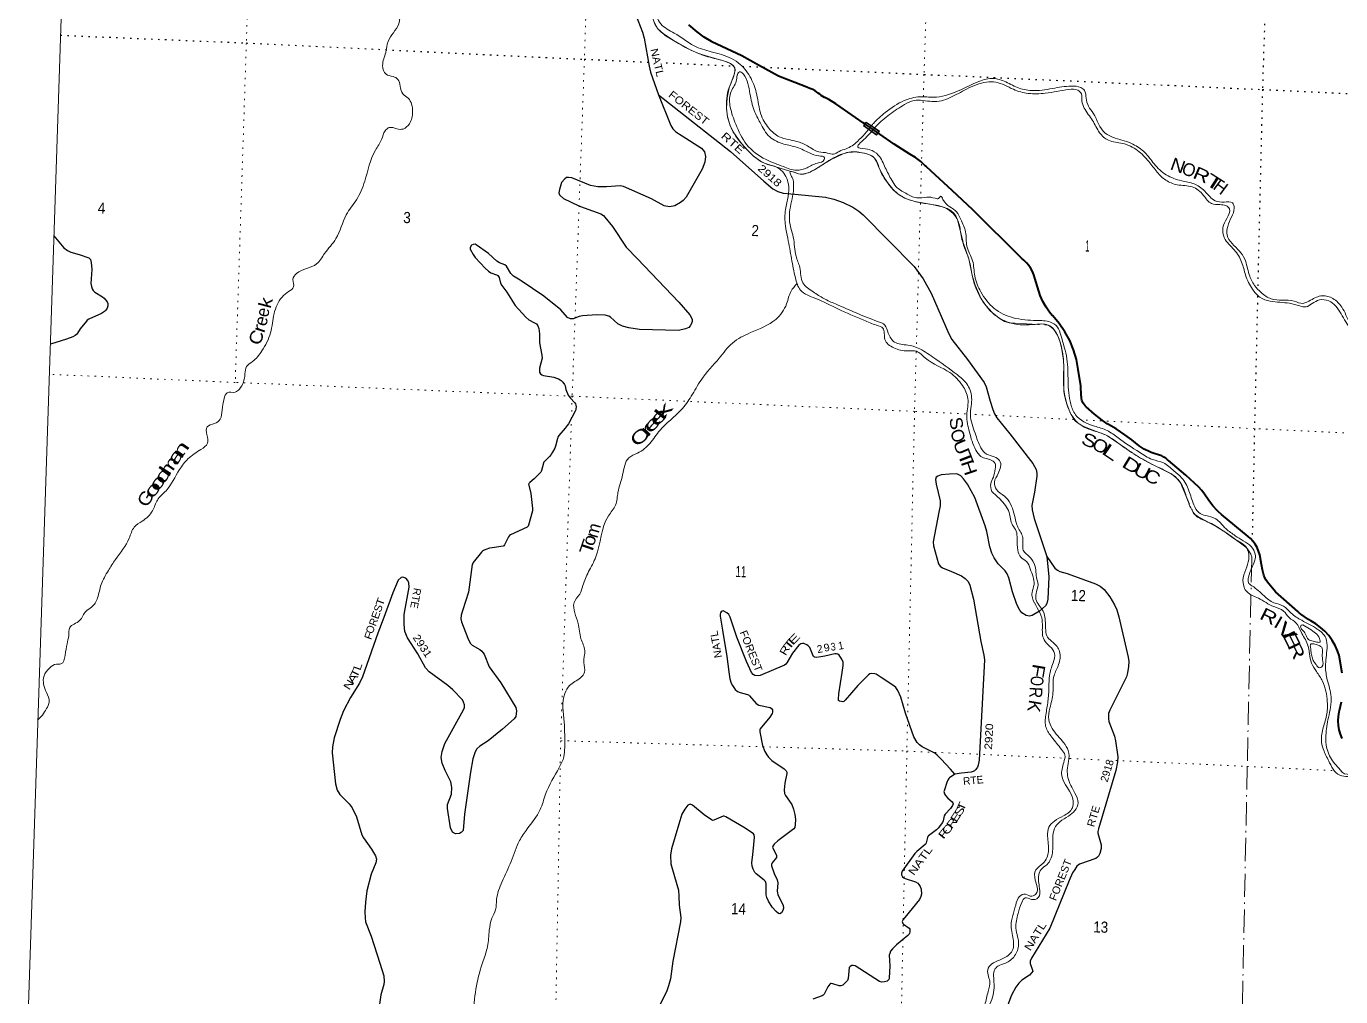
# Model space of a CAD drawing. Header units: feet. Extents: x -739708 to -488887, y 188754 to 379550.
# Drawn here: x -739700 to -719043, y 196984 to 212232 of the extents above; entities that cross this region are included whole.
import ezdxf
from ezdxf.enums import TextEntityAlignment as Align

# ---------------------------------------------------------------- set-up
doc = ezdxf.new("R2010")
doc.units = ezdxf.units.FT
doc.header["$LTSCALE"] = 73
doc.linetypes.add('DOT_DASHED', pattern=[7.7, 5, -1.2, 0.3, -1.2])
doc.linetypes.add('DOTTED', pattern=[1.5, 0.3, -1.2])
for name, color, linetype, lineweight in [('26', 7, 'Continuous', 40), ('29', 7, 'Continuous', 25), ('39', 7, 'Continuous', 13), ('4', 7, 'Continuous', 13), ('44', 7, 'DOT_DASHED', 13), ('6', 7, 'DOTTED', 25), ('61', 7, 'Continuous', 13), ('7', 7, 'DOTTED', 13)]:
    doc.layers.add(name, color=color, linetype=linetype, lineweight=lineweight)
doc.layers.add('30', color=7, linetype='Continuous')
doc.layers.add('41', color=7, linetype='Continuous')

msp = doc.modelspace()

# ---------------------------------------------------------------- linework, layer by layer
at = {"layer": '26'}
for points in [[(-726519.87, 210697.57), (-726547.12, 210716.47), (-726909.41, 210967.82), (-726976.68, 211014.04), (-727089.76, 211081.39), (-727150.66, 211111.39), (-727156.66, 211114.63), (-727207.97, 211146.29), (-727230.69, 211163.83), (-727255.92, 211183.31), (-727280.69, 211201.36), (-727300.68, 211215.39), (-727341.43, 211238.03), (-727384.31, 211256.29), (-727430.97, 211273.87), (-727876.27, 211450.25), (-728190.8, 211622.23), (-728455.9, 211766.32), (-728924.38, 211987.95), (-728932.63, 211992.31), (-729048.98, 212062.37), (-729157.36, 212144.2), (-729289.72, 212252.35)], [(-721822.29, 205463.97), (-721854.7, 205480.07), (-721888.62, 205492.7), (-721923.68, 205501.71), (-721960.52, 205511.49), (-722020.62, 205533.07), (-722045.02, 205543.67), (-722131.3, 205588.18), (-722212.45, 205641.47), (-722325.82, 205731.58), (-722436, 205812.7), (-722572, 205906.15), (-722692, 205972.67), (-722713.03, 205985.4), (-722792.06, 206040.62), (-722912.51, 206138.68), (-723041.84, 206252.46), (-723042.09, 206252.69), (-723059.69, 206270.38), (-723075.33, 206289.8), (-723088.86, 206310.76), (-723100.13, 206333.01), (-723109, 206356.32), (-723115.4, 206380.43), (-723119.23, 206405.07), (-723120.47, 206429.98), (-723127.36, 206583.7), (-723167.48, 206840.86), (-723196.2, 206996.07), (-723240.99, 207147.43), (-723301.35, 207293.28), (-723376.62, 207432.02), (-723465.99, 207562.13), (-723568.47, 207682.18), (-723575.53, 207689.41), (-723599.92, 207714.37), (-723619.33, 207739.41), (-723673.75, 207816.73), (-723724.09, 207907.02), (-723764.72, 208002.08), (-723850.02, 208273.73), (-723865.56, 208326.43), (-723886.52, 208377.22), (-723912.67, 208425.53), (-723943.73, 208470.85), (-723979.35, 208512.67), (-724019.16, 208550.54), (-724024.99, 208555.46), (-724057.93, 208586.08), (-724826.2, 209348.31), (-725150.4, 209653.77), (-725480.84, 209953.39), (-725560.24, 210029.67), (-725566.7, 210036.51), (-725642.41, 210107.92), (-725725.16, 210171.03), (-725814.06, 210225.14), (-726062.84, 210380.5), (-726287.53, 210536.38), (-726519.87, 210697.57)], [(-719019.14, 202068.52), (-719070.05, 202347.26), (-719093.88, 202418.78), (-719131.14, 202502.91), (-719176.99, 202582.68), (-719230.93, 202657.22), (-719292.37, 202725.72), (-719360.62, 202787.42), (-719434.96, 202841.65), (-719514.55, 202887.81), (-719548.05, 202909.11), (-719668.81, 202997.2), (-719693.88, 203015.49), (-719718.81, 203037.48), (-720070.57, 203347.71), (-720195.47, 203498.83), (-720216.82, 203530.74), (-720236.68, 203568), (-720252.54, 203607.14), (-720264.22, 203647.72), (-720271.59, 203689.29), (-720286.02, 203774.6), (-720315.15, 203928.41), (-720333.39, 203985.4), (-720357.48, 204040.17), (-720387.17, 204092.12), (-720422.12, 204140.68), (-720461.96, 204185.32), (-720495.06, 204216.17), (-720918.5, 204562.52), (-720970.27, 204610.3), (-720983.62, 204622.99), (-721052.91, 204697.54), (-721114.03, 204778.92), (-721184.57, 204881), (-721226.77, 204938.67), (-721279.92, 204997.92), (-721338.97, 205051.29), (-721476.18, 205176.44), (-721750.45, 205410.07), (-721763.37, 205422.07), (-721791.73, 205444.56), (-721822.29, 205463.97)], [(-719021.63, 201041.65), (-719047.65, 201107.77), (-719066.62, 201176.25), (-719078.33, 201246.34), (-719082.65, 201317.26), (-719079.53, 201388.25), (-719069.01, 201458.52), (-719064.32, 201479.77), (-719030.33, 201616.02)]]:
    msp.add_lwpolyline(points, dxfattribs=at)
at = {"layer": '29'}
for points in [[(-730197.05, 212609.67), (-730016.87, 212139.85), (-729990.6, 212043.86), (-729911.14, 211604.67), (-729892.32, 211513.56), (-729762.4, 211155.87)], [(-729762.4, 211155.87), (-729571.57, 210674.23), (-729538.38, 210620.29), (-729492.11, 210575.79), (-729391.82, 210508.71), (-729089.65, 210315.34), (-729041.86, 210257.75), (-729026.01, 210184.68), (-729038.07, 210094.95), (-729079.09, 209986), (-729331.13, 209547.73), (-729378.6, 209492.95), (-729416.44, 209462.66), (-729508.48, 209409.67), (-729590.49, 209394.51), (-729672.99, 209409.56), (-729875.71, 209521.14), (-730316.95, 209712.55), (-730366.09, 209725.28), (-730583.38, 209707.01), (-730719.91, 209710.65), (-730831.27, 209731.95), (-731128.54, 209850.74), (-731179.97, 209856.79), (-731208, 209854.52), (-731238.27, 209835.59), (-731287.03, 209778.39), (-731321.51, 209669), (-731328.77, 209617.42), (-731317.72, 209581.92), (-731310.16, 209574.35), (-731257.72, 209526.61), (-731016.99, 209411.66), (-730933.25, 209380.54)], [(-729762.4, 211155.87), (-728632.09, 210262.81), (-728110.75, 209796.79), (-727965.42, 209679.53), (-727891.6, 209638.49), (-727806.51, 209611.38), (-727622.38, 209592.72), (-727140.5, 209547.35), (-727008.15, 209516.72), (-726860.65, 209461.08), (-726713.02, 209387.99), (-726618.43, 209327.41), (-726548.32, 209271.35), (-725744.22, 208458.2), (-725602.52, 208261.61), (-725478, 208039.45), (-725203.34, 207400.26), (-725154.45, 207309.74), (-724910.57, 206998.1), (-724645.25, 206633.56), (-724612.79, 206564.17), (-724554.31, 206343.43), (-724512.83, 206209.51), (-724482.56, 206141.36), (-724449.14, 206080.9), (-724241.3, 205828.73), (-723882.45, 205362.52), (-723829.87, 205268.65), (-723818.52, 205211.86), (-723817.19, 205163.61), (-723858.07, 204912.34), (-723895.48, 204703.06), (-723892.3, 204634.47), (-723860.61, 204495.21), (-723662.81, 203898.38)], [(-730933.25, 209380.54), (-730670.43, 209282.88), (-730630.99, 209258.21), (-730606.4, 209233.6), (-730488.75, 209085.8), (-730273.34, 208763.15), (-730095.31, 208576.23), (-729447.08, 207895.05), (-729273.34, 207700.26), (-729236.71, 207632.07), (-729236.71, 207594.21), (-729244.28, 207560.13), (-729267.35, 207527.54), (-729289.69, 207499.55), (-729338.87, 207476.84), (-729452.47, 207453.95), (-730061.84, 207467.79), (-730231.82, 207491.98), (-730330.19, 207522.27), (-730405.73, 207558.36), (-730516.43, 207662.63), (-730545.86, 207677.5), (-730602.61, 207692.65), (-730735.91, 207696.58), (-730958.28, 207681.29), (-731013.67, 207670.45), (-731105.84, 207635.85), (-731145.23, 207637.06), (-731192.87, 207658.57), (-731298.89, 207774.96), (-731566.24, 207989.15), (-731922.83, 208232.62), (-731937.19, 208241.67)], [(-739265.12, 208941.66), (-739107.31, 208751.8), (-739050.69, 208707.67), (-739001.37, 208683.65), (-738868.33, 208644.96), (-738717.74, 208591.41), (-738691.11, 208570.06), (-738679.76, 208520.84), (-738669.94, 208409.17), (-738685.59, 208191.09), (-738675.98, 208142.23), (-738664.62, 208104.37), (-738646.66, 208078.82), (-738622.16, 208054.42), (-738504.77, 207980.38), (-738477.05, 207958.95), (-738429.1, 207902.76), (-738417.75, 207874.37), (-738419.07, 207838.53), (-738429.1, 207800.54), (-738451.8, 207772.14), (-738472.61, 207749.42), (-738517.58, 207717.7), (-738716.65, 207628.27), (-738741.25, 207613.12), (-738754.4, 207599.83), (-738850.91, 207478.93), (-738892.59, 207410.56), (-738913.4, 207387.85), (-738934.21, 207372.7), (-738970.16, 207353.77), (-739068.53, 207317.8), (-739321.79, 207238.05)], [(-731937.19, 208241.67), (-732042.29, 208307.89), (-732083.27, 208348.7), (-732151.08, 208460.3), (-732178.9, 208482.52), (-732264.59, 208517.09), (-732303.31, 208539.13), (-732433.48, 208660.14), (-732631.6, 208799.15), (-732647.04, 208806.21), (-732675.12, 208804.83), (-732703.49, 208791.58), (-732724.3, 208757.51), (-732723.9, 208730.74), (-732677.01, 208643.92), (-732646.31, 208597.58), (-732487.69, 208429.41), (-732434.85, 208382.68), (-732399.91, 208358.06), (-732310.94, 208328.73), (-732291.04, 208316.04), (-732270.26, 208286.13), (-732247.09, 208196.12), (-732225.8, 208156.46), (-732147.67, 208056.15), (-732014.63, 207844.77), (-731850.49, 207662.37), (-731801.09, 207621.68), (-731712.17, 207574.35), (-731683.76, 207554.08), (-731662.98, 207525.13), (-731644.07, 207481.59), (-731633.05, 207397.81), (-731635.88, 207259.51), (-731595.82, 207066.07), (-731594.12, 207019.31), (-731633.78, 206860.26), (-731636.49, 206815.24), (-731632.71, 206796.31), (-731619.47, 206771.7), (-731599.29, 206756.73), (-731574.06, 206747.09), (-731410.07, 206717.84), (-731366.44, 206704.04), (-731335.69, 206692.2), (-731311.58, 206678.49), (-731292.18, 206665.69), (-731265.7, 206639.19), (-731241.1, 206605.11), (-731232.12, 206581.94), (-731218.16, 206526.42), (-731183.24, 206434.9), (-731155.03, 206394.05), (-731079.18, 206312.82), (-731069.91, 206299.41), (-731063.28, 206280.48), (-731060.44, 206252.07), (-731062.33, 206219.88), (-731065.18, 206202.86), (-731073.71, 206182.24), (-731180.11, 205982.79), (-731197.91, 205958.03), (-731228.82, 205919.84)], [(-731228.82, 205919.84), (-731330.99, 205799.64), (-731344.67, 205776.75), (-731351.8, 205757.05), (-731381.13, 205635.89), (-731394.84, 205604.04), (-731431.73, 205538.87), (-731453.49, 205503.85), (-731477.74, 205470.62), (-731561.8, 205386.96), (-731569.37, 205375.6), (-731573.62, 205367.75), (-731600.58, 205253.5), (-731607.21, 205236.46), (-731612.65, 205226.73), (-731716.61, 205122.14), (-731786.46, 205065.61), (-731798.76, 205054.26), (-731803.56, 205045.03), (-731806.32, 205035.32), (-731804.43, 205020.18), (-731768.82, 204891.34), (-731743.43, 204657.19), (-731743.43, 204634.47), (-731746.35, 204615.73), (-731806.34, 204395.47), (-731814.85, 204378.43), (-731829.38, 204363.96), (-732087.75, 204243.56), (-732106.91, 204229.5), (-732123.69, 204207.59), (-732182.34, 204083.59), (-732193.22, 204067.04), (-732203.02, 204062.45), (-732378.38, 204038.65), (-732421.19, 204029.17), (-732478.89, 204010.24), (-732515.78, 203993.21), (-732532.76, 203984.02), (-732547.94, 203969.54), (-732676.11, 203805.32), (-732684.63, 203791.12), (-732690.45, 203777.06), (-732749.79, 203341.91), (-732844.48, 203048.09), (-732865.29, 202979.94), (-732870.83, 202921.01), (-732861.51, 202875.82), (-732761.05, 202618.19), (-732722.46, 202539.8), (-732694.71, 202507.49), (-732573, 202437.58), (-732541.51, 202413.74), (-732523.82, 202394.04), (-732504.9, 202363.75), (-732423.69, 202168.81), (-732241.96, 201915.56), (-732008.76, 201528.09), (-731995.05, 201474.94), (-731998.83, 201429.51), (-732006.4, 201387.86), (-732031.02, 201350.36), (-732217.29, 201186.55), (-732440.33, 201004), (-732570.17, 200922.16), (-732617.19, 200879.96), (-732645.84, 200831.3), (-732680.9, 200721.78), (-732718.31, 200512.5), (-732815.62, 199852.05), (-732836.61, 199596.06), (-732863.41, 199564.82), (-732893.68, 199545.89), (-732956.85, 199542.2), (-732999.62, 199568.61), (-733031.7, 199639.16), (-733082.86, 199939.65), (-733079.13, 200003.93), (-733019.36, 200164.26), (-733010.97, 200269.05), (-733026.52, 200361.09), (-733116.67, 200536.83), (-733162.32, 200655.24), (-733177.65, 200743.62)], [(-723662.81, 203898.38), (-723629.8, 203580.27), (-723644.06, 203229.76), (-723659.62, 203161.67), (-723682.32, 203123.81), (-723774.94, 203043.9), (-723890.43, 202976.15), (-723935.83, 202964.79), (-723984.04, 202973.17), (-724053.13, 203017.8), (-724083.4, 203055.66), (-724132.36, 203148.99), (-724201.63, 203348.05), (-724259.34, 203564.9), (-724284.2, 203625.82), (-724317.98, 203676.6), (-724427, 203787.4), (-724490.14, 203879.16), (-724527.98, 203954.88), (-724558.22, 204050.87), (-724601.98, 204291.14), (-724628.25, 204380.82), (-724793.93, 204825.57), (-724908.24, 205035.83), (-724968.78, 205122.91), (-725010.72, 205166.32), (-725074.72, 205198.64), (-725190.2, 205196.83), (-725324.45, 205183.49), (-725373.63, 205164.56), (-725400.6, 205146.21), (-725411.47, 205111.56), (-725402.45, 205035.96), (-725339.42, 204772.93), (-725335.8, 204698.86), (-725357.68, 204595.07), (-725450.13, 204131.02), (-725443.62, 204068.47), (-725364.17, 203784.51), (-725339.08, 203749.93), (-725299.84, 203723.93), (-725159.48, 203665.26), (-725001.44, 203595.4), (-724944.18, 203557.34), (-724898.12, 203509.45), (-724872.29, 203451.32), (-724811.54, 203231.54), (-724698.48, 202563.54), (-724650.94, 202351.44), (-724642.24, 202278.69), (-724723.47, 200700.98), (-724741.75, 200621.16), (-724753.86, 200593.03), (-724764.45, 200571.94), (-724779.4, 200552.33), (-724798.51, 200534.08), (-724819.13, 200521.1), (-724850.48, 200510.97), (-725001.45, 200496.33), (-725108.27, 200482.11)], [(-723662.81, 203898.38), (-723534.81, 203715.27), (-723493.13, 203686.04), (-723459.08, 203667.11), (-723341.12, 203632.09), (-722895.29, 203473.68), (-722823.42, 203436.15), (-722762.88, 203383.15), (-722671.81, 203267.08), (-722596.4, 203140.83), (-722562.34, 203061.32), (-722528.32, 202953.02), (-722381.94, 202319.93), (-722375.05, 202252.98), (-722378.84, 202169.68), (-722393.97, 202071.24), (-722411.95, 202009.71), (-722671.89, 201485.87), (-722690.99, 201435.16), (-722694.78, 201399.19), (-722692.88, 201353.76), (-722686.06, 201309.86), (-722599.81, 201080.1), (-722583.16, 201003.54), (-722547.21, 200751.76), (-722551.85, 200673.2), (-722578.72, 200535.76), (-722851.8, 199621.59), (-722858.42, 199577.09), (-722857.89, 199550.86), (-722810.18, 199371.7), (-722805.45, 199342.35), (-722809.98, 199314.46), (-722829.1, 199231.61), (-722851.8, 199189.96), (-722864.1, 199175.76), (-722889.72, 199156.85), (-723149.99, 199063.86), (-723191.61, 199033.57), (-723221.88, 198984.35), (-723255.94, 198931.35), (-723311.05, 198810.92), (-723612.16, 198059.49), (-723904.61, 197589.36), (-723921.09, 197543.04), (-723921.64, 197504.17), (-723885.7, 197401.94), (-723883.8, 197386.8), (-723895.34, 197361.58), (-723932.99, 197324.33), (-724053.96, 197242.91), (-724076.77, 197223.99), (-724101.37, 197195.6), (-724146.77, 197131.23), (-724216.71, 197006.04), (-724364.34, 196620.11)], [(-733177.65, 200743.62), (-733166.1, 200836.97), (-733121.93, 200960.26), (-732828.6, 201489.31), (-732812.33, 201527.95), (-732812.33, 201569.6), (-732827.46, 201611.25), (-732843.17, 201646.29), (-732996.13, 201804.22), (-733077.19, 201872.49), (-733369.36, 202088.41), (-733425.28, 202152.67), (-733546.1, 202369.56), (-733710.95, 202620.25), (-733748.37, 202723.83), (-733763.92, 202836.07), (-733763.09, 202991.14), (-733683.99, 203417.56), (-733688.25, 203487.28), (-733706.33, 203524.67), (-733737.44, 203559.22), (-733780.78, 203575.48), (-733809.33, 203570.58), (-733854.59, 203529.99), (-733941.88, 203328.52), (-734079.69, 202944.33), (-734172.66, 202694.93), (-734414.71, 202010.68), (-734462.79, 201913.02), (-734607.09, 201687.53), (-734715.52, 201474.94), (-734769.68, 201340.33), (-734859.3, 201050.89), (-734885.78, 200910.8), (-734894.36, 200815.25), (-734841.11, 200329.93), (-734815.78, 200231.18), (-734772.86, 200158.99), (-734623.49, 200013.22), (-734581.2, 199951), (-734510.28, 199808.57), (-734424.18, 199525.06), (-734401.48, 199477.7), (-734277.27, 199300.74), (-734212.29, 199199.45), (-734198.44, 199145.47), (-734204.72, 199089.65), (-734280.91, 198909.73), (-734346.18, 198649.3), (-734369.32, 198466.82), (-734380.67, 198319.16), (-734376.88, 198220.72), (-734367.35, 198158.63), (-734278.95, 197932.8), (-734145.25, 197510.78), (-734079.87, 197313.94), (-734073.12, 197221.36), (-734079.87, 197173.85), (-734128.56, 197012.73), (-734183.92, 196611.6)], [(-726877.81, 202076.18), (-726860.07, 202189.79), (-726863.46, 202238.81), (-726882.38, 202286.14), (-726925.89, 202348.61), (-726946.7, 202365.65), (-726966.03, 202372.11), (-726992.11, 202369.44), (-727147.9, 202334.51), (-727215.57, 202321.87), (-727278.94, 202315.25), (-727311.1, 202317.14), (-727328.86, 202331.57), (-727336.42, 202339.15), (-727387.92, 202469.5), (-727413.04, 202499.11), (-727435.74, 202514.26), (-727481.15, 202533.19), (-727503.85, 202535.08), (-727526.35, 202526.62), (-727558.71, 202506.69), (-727657.76, 202382.9), (-727746.01, 202232.19), (-727764.92, 202209.47), (-727784.7, 202194.89), (-728165.04, 202028.68), (-728197.87, 202025.18), (-728248.29, 202030.58), (-728278.56, 202045.72), (-728304.31, 202079.14), (-728382.51, 202252.45), (-728535.71, 202633.04), (-728636.98, 202949.59), (-728648.41, 202970.5), (-728661.66, 202987.54), (-728691.92, 203014.04), (-728725.98, 203038.65), (-728746.79, 203046.23), (-728764.13, 203042.42), (-728777.06, 203031.08), (-728788.41, 203014.04), (-728794.08, 202995.11), (-728795.05, 202961.28), (-728760.61, 202741.41), (-728688.67, 202331.64), (-728656.79, 202088.14)], [(-728656.79, 202088.14), (-728642.76, 201980.97), (-728622.88, 201909.43), (-728603.96, 201873.46), (-728558.55, 201810.99), (-728523.39, 201780.11), (-728480.99, 201763.66), (-728366.51, 201734.36), (-728348.56, 201727.69), (-728333.42, 201712.54), (-728232.21, 201590.45), (-728189.86, 201565.55), (-728010.86, 201526.08), (-727991.11, 201512.28), (-727974.92, 201493.9), (-727971.13, 201473.08), (-727971.13, 201454.15), (-727978.7, 201433.32), (-728013.98, 201374.7), (-728164.75, 201193.56), (-728174.51, 201174.92), (-728174.51, 201146.52), (-728131.85, 200929.61), (-728095.05, 200837.95), (-728062.89, 200783.05), (-728036.41, 200747.08), (-727985.49, 200697.7), (-727787.63, 200562.51), (-727758.6, 200531.09), (-727749.79, 200511.39), (-727749.79, 200490.57), (-727777.28, 200341.2), (-727788.58, 200235.96), (-727782.95, 200178.93), (-727767.77, 200146.98), (-727666.76, 200002.26), (-727641.01, 199931.17), (-727620.2, 199845.98), (-727610.69, 199769.57), (-727614.53, 199688.85), (-727622.1, 199643.42), (-727637.99, 199620.11), (-727889.36, 199430.55), (-727944.65, 199383.13), (-727968.5, 199347.14), (-727973.03, 199333.91), (-727969.25, 199316.87), (-727910.6, 199205.18), (-727908.71, 199182.46), (-727910.48, 199170.54), (-727979.61, 199086.77), (-727988.16, 199061.3), (-727986.27, 199038.58), (-727945.35, 198919.06), (-727902.08, 198819.93), (-727888.28, 198772.59), (-727898.3, 198641.98), (-727896.41, 198613.59), (-727888.79, 198586.06), (-727806.16, 198424.63), (-727801.82, 198376.95), (-727811.28, 198337.2), (-727833.98, 198299.33), (-727855.07, 198287.98), (-727879.38, 198291.76), (-727917.22, 198320.16), (-727977.94, 198388.67), (-728038.3, 198482.96), (-728062.91, 198540.16), (-728070.46, 198585.19), (-728071.31, 198759.1), (-728081.81, 198793.43), (-728102.62, 198814.26), (-728228.42, 198913.17), (-728248.29, 198937.31), (-728274.78, 198986.53), (-728291.8, 199035.75), (-728298.53, 199088.19), (-728282.58, 199217.74)], [(-725108.27, 200482.11), (-725173.09, 200560.59), (-725324.82, 200714.54), (-725383.09, 200778.29), (-725423.71, 200812.37), (-725620.99, 200907.7), (-725663.08, 200941.1), (-725699.02, 200977.06), (-725751.84, 201066.85), (-725883.28, 201438.64), (-725958.68, 201692.08), (-726003.61, 201792.99), (-726033.88, 201842.21), (-726066.79, 201870.47), (-726264.69, 201997.44), (-726341.31, 202049.5), (-726363.06, 202058.02), (-726417.19, 202061.57), (-726441.58, 202057.08), (-726465.22, 202042.88), (-726630.35, 201874.65), (-726829.1, 201641.08), (-726852.11, 201621.66), (-726866.3, 201618.82), (-726917.81, 201628.21), (-726935.35, 201640.6), (-726938.19, 201656.69), (-726929.85, 201742.98), (-726877.81, 202076.18)], [(-725108.27, 200482.11), (-725190.39, 200422.18), (-725200.33, 200410.36), (-725215.88, 200387.69), (-725226.34, 200363.5), (-725277.42, 200217.73), (-725278.84, 200205.91), (-725277.42, 200193.13), (-725275.19, 200183.21), (-725271.27, 200168.99), (-725256.61, 200145.8), (-725219.75, 200105), (-725148.31, 200044.05), (-725138.05, 200031.86), (-725135.07, 200015.65), (-725144.53, 199989.15), (-725177.4, 199939), (-725258.03, 199850.96), (-725275.7, 199824.18), (-725288.3, 199746.84), (-725301.45, 199718.79), (-725369.65, 199631.37), (-725397.75, 199603.9), (-725519.1, 199512.11), (-725529.51, 199501.7), (-725538.27, 199486.59), (-725555.99, 199399.47), (-725563.56, 199384.33), (-725572.31, 199373.47), (-725703.55, 199263.18), (-725733.7, 199232.84), (-725933.99, 198955.19), (-725943.8, 198922.43), (-725943.8, 198899.71), (-725928.67, 198869.42), (-725909.51, 198852.01), (-725888.94, 198842.92), (-725723.13, 198789.16), (-725690.3, 198769.09), (-725671.39, 198748.27), (-725650.58, 198716.09), (-725636.82, 198675.74), (-725633.55, 198594.93), (-725639.23, 198557.07), (-725662.67, 198510.18), (-725893.15, 198229.61), (-725922.05, 198194.55), (-725931.98, 198176.1), (-725935.29, 198166.16), (-725932.02, 198150.77), (-725925.36, 198135.4), (-725914.48, 198124.51), (-725822.9, 198058.59), (-725816.58, 198047.38), (-725814.22, 198035.54), (-725816.11, 198005.25), (-725819.89, 197980.64), (-725825.09, 197967.87), (-725844.85, 197947.05), (-726022.62, 197796.98), (-726085.22, 197737.86), (-726117.38, 197698.11), (-726131.57, 197664.49), (-726138.19, 197637.53), (-726130.35, 197469.87), (-726137.24, 197276.91), (-726144.81, 197252.3), (-726159.94, 197237.16), (-726173.19, 197229.59), (-726212.91, 197218.23), (-726254.53, 197214.44), (-726289.37, 197224.85), (-726674.09, 197467.32), (-726702.89, 197475.68), (-726727.48, 197471.89), (-726752.08, 197460.54), (-726769.31, 197440.65), (-726785.35, 197268.72), (-726796.53, 197239.99), (-726831.53, 197199.3), (-726868.42, 197166.17), (-726897.67, 197154.41), (-726923.28, 197152.91), (-727027.33, 197186.99), (-727048.89, 197189.92), (-727063.27, 197188.88), (-727070.84, 197183.2), (-727104.88, 197137.77), (-727163.54, 197022.3), (-727174.89, 197009.04), (-727194.07, 196996.55), (-727340.3, 196945.29)], [(-728282.58, 199217.74), (-728270.51, 199315.85), (-728256.81, 199489.15), (-728258.7, 199527.01), (-728270.54, 199544.52), (-728403.91, 199631.55), (-728707.07, 199810.97), (-728733.55, 199820.44), (-728746.44, 199818.35), (-728894.36, 199756.07), (-728915.17, 199754.18), (-728929.01, 199760.72), (-729046.56, 199841.16), (-729229.21, 199990.82), (-729269.36, 200009.62), (-729301.1, 199990.82), (-729352.31, 199932.36), (-729399.47, 199854.52), (-729446.87, 199695.05), (-729562.17, 199305.52), (-729574.29, 199206.18), (-729569.74, 199070.78), (-729551.52, 198996.76), (-729451.02, 198658.17), (-729442.99, 198561.53), (-729439.24, 198421.05), (-729415.84, 198229.66), (-729420.29, 198160.2), (-729538.18, 197542.02), (-729573.96, 197264.49), (-729607.58, 197154.96), (-729641.21, 197062.31), (-729781.32, 196784.51)]]:
    msp.add_lwpolyline(points, dxfattribs=at)
at = {"layer": '39'}
for points in [[(-738970.2, 217885.16), (-738776.97, 217902.98), (-738595.01, 217889.55), (-738262.46, 217835.99), (-738038.87, 217776.02), (-737905.21, 217676.7), (-737864.77, 217620.87), (-737870.52, 217508.08), (-737968.79, 217216.84), (-738075.99, 216960.19), (-738176.47, 216662.97), (-738236.37, 216253.42), (-738220.65, 216059.21), (-738117.63, 215946.8), (-738028.03, 215855.02), (-737969.41, 215740.07), (-737896.51, 215691.21), (-737496.26, 215431.61), (-737284.47, 215319.58), (-737188.16, 215187.22), (-737118.26, 214987.15), (-736898.33, 214695.29), (-736742.21, 214605.3), (-736648.51, 214515.4), (-736419.55, 214314.02), (-736241.75, 214148.66), (-736098.23, 214042.95), (-735975.43, 213980.31), (-735914.01, 214010.53), (-735708.22, 214142.81), (-735506.04, 214166.27), (-735336.24, 214124.24), (-735244.69, 214030.37), (-735219.6, 213936.73), (-735191.23, 213881.3), (-735137.31, 213867.38), (-734778.54, 213814.96), (-734632.94, 213771.73), (-734473.13, 213671.53), (-734295.53, 213500.12), (-734264.14, 213414.33), (-734245.55, 213306.78), (-734166.61, 213197.2), (-733928.43, 212848.23), (-733747.69, 212711.01), (-733594.12, 212665.5), (-733433.58, 212708.52), (-732091.04, 213109.21), (-731528.09, 213261.75), (-731278.97, 213303.8), (-730964.66, 213307.35), (-730670, 213265.16), (-730265.15, 213144.61), (-729789.27, 212979.31), (-729669.16, 212896.58), (-729654.26, 212799.24), (-729692.66, 212673.43), (-729760.31, 212516.33), (-729780.94, 212379.83), (-729728.22, 212269.12), (-729517.5, 212124.84), (-729203.91, 211924.65), (-728935.12, 211830.87), (-728616.37, 211725.32), (-728480.43, 211634), (-728310.54, 211412.41), (-728220.31, 211157.19), (-728155.9, 210852.4), (-728030.33, 210630.29), (-727865.62, 210495.63), (-727594.08, 210423.95), (-727421.26, 210351.56), (-727247.1, 210258.95), (-727106.74, 210240.1), (-727014.66, 210222.88), (-726926.62, 210266.32), (-726816.51, 210307), (-726639.49, 210422.09), (-726416.17, 210672.68)], [(-738038.67, 217365.6), (-738062.95, 217292.63), (-738234.7, 216790.01), (-738303.9, 216281.92), (-738275.91, 216032.82), (-738184.16, 215945), (-738097.43, 215827.09), (-738021.24, 215695.41), (-737944.44, 215581.86), (-737783.69, 215509.88), (-737579.15, 215422.3), (-737423.55, 215316.19), (-737316.1, 215155.21), (-737189.73, 214896.76), (-736922.25, 214520.58), (-736581.09, 214301.3), (-736384.93, 214203.91), (-736260.85, 214058.51), (-736014.79, 213886.82), (-735831.83, 213755.58), (-735707.49, 213618.24), (-735509.39, 213579.3), (-735056.26, 213517.65), (-734929.98, 213499.28), (-734816.19, 213529.75), (-734742.75, 213497.01), (-734642.69, 213416.98), (-734543.29, 213316.8), (-734465.49, 213172.96), (-734230.13, 212860.4), (-733956.04, 212683.73), (-733729.77, 212583.31), (-733489.9, 212589.36), (-733302.41, 212655.68), (-732739.74, 212860.69), (-732116.57, 213007.17), (-731604.19, 213153.35), (-731144.24, 213236.73), (-730822.55, 213219.85), (-730242.47, 213099.46), (-730040.81, 212985.75), (-729825.61, 212915.97), (-729746, 212826.54), (-729765.42, 212665.79), (-729842.05, 212480.75), (-729834.04, 212296.89), (-729722.44, 212139.8), (-729555.11, 212023.21), (-729115.5, 211796.59), (-728858.25, 211719.34), (-728684.7, 211669.11), (-728568.74, 211582.5), (-728576.57, 211467.76), (-728667.14, 211226.7), (-728690.37, 210890.56), (-728605.3, 210601.22), (-728445.67, 210373.92), (-728235.14, 210163.07), (-728049.17, 210062), (-727907.6, 210018.9), (-727839.43, 209972.05), (-727723.15, 209750.42), (-727725.48, 209558.84), (-727768.5, 209354.51), (-727769.01, 209096.29), (-727733.17, 208901.4), (-727673.31, 208580.63), (-727612.85, 208277.99), (-727532.62, 208085.65), (-727297.23, 207956.68), (-726946.22, 207791.54), (-726535.25, 207612.28), (-726338.43, 207535.05), (-726237.29, 207487.26), (-726206.83, 207312.73), (-726066.19, 207180.9), (-725848.3, 207131.2), (-725711.57, 207124.58), (-725570.06, 207018.95), (-725184.91, 206790.12), (-724986.25, 206585.72), (-724902.27, 206385.18), (-724919.06, 206121.46), (-724877.52, 205855.77), (-724778.17, 205572), (-724696.81, 205474.44), (-724613.39, 205439.36), (-724545.52, 205420.93), (-724474.9, 205364.08), (-724473.75, 205277.29), (-724502.16, 205149.13), (-724543.93, 205043.61), (-724527.82, 204922.02)], [(-733864.96, 212628.6), (-733832.35, 212465.71), (-733846.95, 212268.49), (-734015.16, 211993.72), (-734051.15, 211819.41), (-734100.28, 211613.27), (-734046.35, 211478.3), (-733936.77, 211442.33), (-733859.71, 211397.37), (-733824.89, 211293.31), (-733780.69, 211168.76), (-733696.32, 211101.36), (-733645.07, 211006.83), (-733628.96, 210885.24), (-733679.37, 210701.33), (-733776.79, 210617.85), (-733877.38, 210621.24), (-733995.54, 210641.35), (-734059.65, 210591.06), (-734116.56, 210453.77), (-734212.84, 210283.5), (-734381.97, 209798.95), (-734512.56, 209504.75), (-734671.39, 209270.02), (-734832.82, 208896.17), (-735011.78, 208662.11), (-735138.09, 208496.89), (-735453.25, 208346.1), (-735508.77, 208251.12), (-735498.43, 208137.8), (-735577.41, 208063.79), (-735681.01, 207976.49), (-735806.44, 207716.42), (-735860.66, 207417.64), (-735999.1, 207129.77), (-736145.6, 206963.21), (-736238.87, 206883.63), (-736262.8, 206769.44), (-736351.35, 206528.31), (-736415.25, 206484.05), (-736544.54, 206472.26), (-736589.86, 206380.99), (-736624.04, 206200.56), (-736652.92, 206058.29), (-736741.83, 205988.66), (-736858.31, 205938.1), (-736860.37, 205815.11), (-736850.77, 205679.61), (-736954.63, 205584.25), (-737159.01, 205433.77), (-737293.44, 205266.8), (-737503.83, 204934.95), (-737639.68, 204787.66), (-737715.7, 204619.28), (-737878.16, 204457.29), (-738004.22, 204360.66), (-738082.39, 204189.79), (-738299.02, 203852.09), (-738409.44, 203680.29), (-738523.55, 203458.17), (-738580.79, 203250.28), (-738674.25, 203104.13), (-738760.88, 203042.48), (-738862.53, 202892.58), (-739017.22, 202782.78), (-739033.43, 202658.25), (-739059.84, 202530.02), (-739090.06, 202347.44), (-739154.95, 202212.44), (-739223.49, 202210.71), (-739334.33, 202147.86), (-739420.95, 202025.69), (-739427.37, 201892.76), (-739383.3, 201764.17), (-739337.88, 201615.37), (-739381.66, 201509.91), (-739445.42, 201409.17), (-739516.7, 201335.2)], [(-728521.92, 211476.01), (-728508.85, 211505.83), (-728476.32, 211514.83), (-728431.12, 211481.03), (-728326.6, 211170.85), (-728260.78, 210908.38), (-728168.35, 210719.67), (-728016.7, 210494.66), (-727792.84, 210382.22), (-727587.16, 210328.9), (-727392.68, 210241.65), (-727245.21, 210194.33), (-727155.55, 210165.08), (-727158.5, 210136.94), (-727267.06, 210082.08), (-727430.61, 210008.9), (-727597.04, 209970.12), (-727802.59, 210027.47), (-728074.86, 210137.51), (-728379.14, 210375.72), (-728549.85, 210694.17), (-728635.72, 210959.33), (-728632.33, 211183.16), (-728543.57, 211369.81), (-728526.19, 211461.38), (-728521.92, 211476.01)], [(-726416.17, 210672.68), (-726386.38, 210706.11), (-726201.45, 210877.43), (-725901.18, 211065.04), (-725659.57, 211123.48), (-725440.22, 211118.12), (-725254.07, 211144.14), (-724755.64, 211355.34), (-724530.2, 211412.32), (-724332.23, 211369.34), (-724122.05, 211269.47), (-723902.09, 211221.72), (-723572.7, 211255.02), (-723279.45, 211291.55), (-723127.16, 211268.27), (-723070.22, 211223.99), (-723043.98, 211104.07), (-723005.95, 210975.69), (-722933.04, 210866.31), (-722747.98, 210555.45), (-722585.49, 210475.33)], [(-716998.13, 204908.6), (-717064.51, 205021.95), (-717090.76, 205202.39), (-717198.82, 205405.75), (-717454.41, 205654.43), (-717701.69, 205910.9), (-717793.32, 206063.28), (-717785.75, 206169.95), (-717731.66, 206343.65), (-717691.26, 206650.96), (-717715.17, 206962.46), (-717799.09, 207165.01), (-717978.97, 207328.43), (-718262.03, 207356.11), (-718495.93, 207347.84), (-718729.16, 207359.72), (-718882.48, 207473.82), (-719037.62, 207715.09), (-719230.3, 207917.27), (-719374.82, 207932.22), (-719493.57, 207873.67), (-719587.85, 207824.39), (-719686.1, 207837.78), (-719847.85, 207879.54), (-720150.9, 207911.93), (-720313.93, 207975.92), (-720430.63, 208100.89), (-720538.15, 208320.38), (-720599.8, 208526.22), (-720718.26, 208719.85), (-720873.05, 208910.66), (-720894, 209068.73), (-720832.79, 209213.95), (-720791.63, 209361.86), (-720846.82, 209413.78), (-720944.47, 209429.54), (-721072.83, 209445.96), (-721199.45, 209575.31), (-721376.3, 209708.36), (-721612.83, 209742.54), (-721793.7, 209815.21), (-721926.56, 209938.71), (-722059.96, 210106.61), (-722235.48, 210279.97), (-722471.47, 210390.8), (-722693.38, 210440.63), (-722832.41, 210560.31), (-722942.88, 210751.65), (-723075.35, 210947.77), (-723109.97, 211057.87), (-723118.36, 211169.12), (-723176.85, 211227.58), (-723317.47, 211238.36), (-723685.95, 211180.15), (-723953.92, 211177.06), (-724187.43, 211241.4), (-724463.67, 211353.59), (-724608.65, 211354.43), (-724924.48, 211244.01), (-725180.63, 211111.41), (-725319.31, 211059.58), (-725466.64, 211050.42), (-725748.15, 211063.92), (-725897.22, 211002.36), (-726132.04, 210844.83), (-726347.68, 210658.41), (-726366.63, 210637.01)], [(-726366.63, 210637.01), (-726489.96, 210497.76), (-726593.96, 210398.37), (-726632.31, 210335.1), (-726592.6, 210317.63), (-726444.4, 210292.46), (-726310.2, 210209.27), (-726200, 210009.86), (-726099.72, 209814.83), (-726028.62, 209711.56), (-725879, 209607.67), (-725704.1, 209537.23), (-725548.72, 209546.12), (-725416.35, 209529.57), (-725362.09, 209525.72), (-725330.72, 209560.98), (-725294.09, 209511.33), (-725081.08, 209315.52), (-725014.48, 209197.28), (-724938.41, 209001.05), (-724917.73, 208774.39), (-724828.58, 208547.45), (-724794.21, 208308.24), (-724697.75, 208058.86), (-724490.84, 207799.71), (-724191.6, 207652.46), (-723822.43, 207609.77), (-723605.82, 207582.31), (-723493.62, 207503.89), (-723441.37, 207379.06), (-723347.04, 207004.67), (-723328.41, 206655.02)], [(-722585.49, 210475.33), (-722310.73, 210379.34), (-722121.74, 210247.9), (-721976.53, 210071.53), (-721784.92, 209897.63), (-721542.29, 209804.73), (-721348.55, 209755.84), (-721181.09, 209643.28), (-721016.97, 209490.49), (-720872.66, 209469.49), (-720746.18, 209457.17), (-720718.88, 209369.5), (-720755.34, 209241.6), (-720818.89, 209086.38), (-720827.39, 208951.49), (-720636.31, 208700.95), (-720551.86, 208575.04), (-720481.42, 208330.58), (-720396.43, 208160.27), (-720293.41, 208047.86), (-720135.54, 207949.74), (-719776.3, 207911.43), (-719636.41, 207878.48), (-719515.91, 207928.89), (-719332.38, 207997.36), (-719164.66, 207953.39), (-719026.1, 207819.61), (-718895.43, 207569.08), (-718764.98, 207433.56), (-718637.63, 207386.9), (-718496.47, 207392.24), (-718294.49, 207409.66), (-718041.87, 207374.93), (-717835.65, 207277.2), (-717718.21, 207113.87), (-717626.1, 206794.03), (-717613.24, 206452.64), (-717682.96, 206233.07), (-717714.32, 206076.76), (-717595.13, 205905.3), (-717429.27, 205683.85), (-717175.22, 205449.34), (-717057.5, 205233.55), (-717004.63, 205066.33), (-716988.26, 204952.81), (-716966.07, 204902.2)], [(-727678.19, 209948.84), (-727674.29, 209948.51), (-727564.71, 209912.54), (-727357.91, 209954), (-727121.47, 210099.38), (-726826.77, 210240.77), (-726526.81, 210236.73), (-726368.27, 210158.77), (-726281.87, 209970.25), (-726167.38, 209778.78), (-725976.57, 209580.7), (-725718.24, 209475.16), (-725503.98, 209437.69), (-725240.36, 209370.32), (-725059.34, 209180.64), (-725013.78, 208975.34), (-724949.24, 208735.1), (-724882.7, 208555.33), (-724836.13, 208319.73), (-724712.22, 207986.72), (-724482.04, 207700.56), (-724220.62, 207566.68), (-723842.61, 207547.91), (-723643.57, 207537.18), (-723537.68, 207450.9), (-723452.96, 207272.53), (-723398.87, 206960.02), (-723392.1, 206495.77), (-723324.34, 206231.22), (-723169, 205996), (-722889.34, 205865.54), (-722720.28, 205801.35), (-722546.85, 205686.57), (-722255.31, 205489.13), (-721980.48, 205334.63), (-721734.56, 205215.75), (-721583.73, 205091.29), (-721478.28, 204869.85), (-721400.47, 204665.49), (-721325.75, 204549.99), (-721129.92, 204442.53), (-720922.29, 204326.6), (-720692.05, 204163.51), (-720524.92, 204040.87), (-720485.54, 203892.27), (-720518.78, 203740.06), (-720574.89, 203566.43), (-720561.73, 203416.69), (-720515.78, 203344.54), (-720337.79, 203245.74), (-720094.48, 203112.47), (-719941.71, 203042.77), (-719854.46, 202940.98), (-719742.52, 202854.5), (-719666.53, 202716.77), (-719564.3, 202519.65), (-719503.51, 202227.09), (-719423.36, 202093.26), (-719331.73, 201940.88), (-719253.9, 201615.47), (-719265.01, 201401.99), (-719324.53, 201186.11), (-719343.35, 200982.97), (-719305.64, 200844.52), (-719217.1, 200659.96), (-719026.62, 200451.81), (-718906.45, 200431.63), (-718861.58, 200387.75), (-718798.39, 200228.26), (-718718.3, 200092.41), (-718583.3, 199972.87), (-718492.08, 199868.93), (-718502.19, 199746.2), (-718481.04, 199533.66), (-718436.76, 199350.6), (-718269.16, 199181.54), (-717961, 199060.21), (-717691.47, 198928.08), (-717477.47, 198822.02), (-717464.38, 198670.27), (-717503.91, 198449.68), (-717599.84, 198168.44), (-717655.07, 197960.48), (-717667.32, 197773.27), (-717564.37, 197658.84), (-717428.83, 197555.43), (-717274.38, 197536.11), (-717045.79, 197627.27), (-716937.09, 197686.16), (-716838.05, 197696.95), (-716760.85, 197595.49), (-716718.45, 197416.53), (-716640.98, 197323.14), (-716591.74, 197168.15), (-716630.82, 197022.19)], [(-727646.38, 209818.45), (-727684.08, 209896.38), (-727696.62, 209943.21), (-727678.19, 209948.84)], [(-724867.22, 195302.45), (-724836.82, 195478.53), (-724850.98, 195598.04), (-725011.95, 195785.03), (-725062.93, 195887.62), (-725044.77, 196010.07), (-724978.94, 196173.29), (-724848.61, 196398.9), (-724671.6, 196635.04), (-724570.37, 196833.38), (-724490.2, 197125.23), (-724497.94, 197317.15), (-724480.78, 197409.38), (-724430.69, 197462.17), (-724312.27, 197510.64), (-724167.51, 197624.8), (-724105.23, 197802.26), (-724121.27, 197925.86), (-724146.98, 198061.9), (-724113.21, 198290.75), (-724057.1, 198464.39), (-724000.31, 198537.12), (-723904.48, 198511.7), (-723796.79, 198540.36), (-723775.88, 198684.92), (-723788.85, 198901.22), (-723751.98, 198980.68), (-723658.64, 199062.27), (-723574.17, 199241), (-723568.37, 199476.85), (-723539.22, 199627.18), (-723455.2, 199731.28), (-723323.31, 199821.67), (-723219.71, 199908.97), (-723169.44, 200028.32), (-723220.69, 200183.38), (-723331.37, 200429.2), (-723339.63, 200544.47), (-723318.99, 200680.97), (-723325.45, 200850.65), (-723397.83, 200976.15), (-723575.83, 201195.99), (-723631.51, 201339.09), (-723613.49, 201518.04), (-723565.24, 201758.51), (-723548.18, 202030.3), (-723475.98, 202203.39), (-723461.18, 202406.66), (-723563.13, 202551.31), (-723649.11, 202630.87), (-723679.77, 202738.82), (-723720.11, 203040.78), (-723832.66, 203230.18), (-723831.8, 203316.9), (-723798.89, 203459.04), (-723823.32, 203572.84), (-723835.74, 203684.21), (-723879.41, 203824.89), (-723966.74, 203924.67), (-724025.22, 203983.12), (-724040.86, 204058.3), (-724040.2, 204199.5), (-724115.46, 204359.39), (-724143.24, 204432.96), (-724178.53, 204583.44), (-724328.84, 204848.75), (-724452.31, 204951.76), (-724484.65, 205069.86), (-724425.79, 205205.07), (-724402.95, 205408.07), (-724487.59, 205467.4), (-724609.04, 205509.82), (-724696.43, 205607.58), (-724789.47, 205838.69), (-724862.6, 206123.59), (-724843.39, 206399.34), (-724920.87, 206613.78), (-725069.16, 206757.98), (-725452.77, 207033.16), (-725685.69, 207176.17), (-725847.31, 207221.95), (-726053.19, 207269.23), (-726153.26, 207409.78), (-726207.53, 207534.68), (-726322.34, 207595.03), (-726983.92, 207869.47), (-727168.41, 207954.36), (-727334.12, 208058.79), (-727494.62, 208199.36), (-727544.94, 208443.16), (-727603.58, 208618.63), (-727646.06, 208916.63), (-727683.57, 209061.13), (-727704.23, 209166.74), (-727698.09, 209352.14), (-727642.54, 209691.22), (-727646.38, 209818.45)], [(-727592.17, 208183.16), (-727680.09, 208072.45), (-727751.21, 207871.08), (-727922.45, 207626.67), (-728318.07, 207418.06), (-728603.46, 207254.16), (-728808.63, 207018.97), (-729096, 206673.56), (-729249.47, 206418.47), (-729407.63, 206203.89), (-729742.55, 205882.27), (-729898.37, 205677.7), (-730094.77, 205524.93), (-730230.16, 205450.8), (-730327.69, 205181.72), (-730401.22, 204907.8), (-730440.02, 204709.38), (-730550.31, 204541.61), (-730749, 203894.63), (-730863.44, 203662.43), (-730953.2, 203445.55), (-731002, 203310), (-731091.04, 203175.81), (-731080.16, 203018.08), (-731027.43, 202846.84), (-730982.93, 202609.3), (-730922.69, 202421.66), (-730939.03, 202232.57), (-730925.93, 202080.82), (-730989.23, 201994.18), (-731162.43, 201872.91), (-731236.98, 201750.33), (-731247.92, 201298.79), (-731239.08, 200897.01), (-731251.87, 200754.2), (-731323.87, 200587.15), (-731539.28, 200164.68), (-731623.81, 199923.41), (-731829.24, 199619.63), (-731948.05, 199438.02), (-732081.79, 199109.64), (-732221.23, 198791.53), (-732309.11, 198510.03), (-732324.51, 198349.15), (-732381.3, 198215.89), (-732423.72, 198029.69), (-732452.46, 197770.4), (-732518.21, 197548.67), (-732625.86, 197156.87), (-732674.36, 196726.76), (-732714.82, 196417.43), (-732765.69, 196219.41), (-732870.22, 196043.38), (-733017.86, 195842.56), (-733283.08, 195576.74)], [(-723328.41, 206655.02), (-723285.92, 206296.5), (-723210.93, 206128.55), (-722914.77, 205949.11), (-722713.65, 205879.8), (-722542.23, 205765.09), (-722207.25, 205539.5), (-722003.63, 205426.19), (-721830.21, 205371.94), (-721663.34, 205244.88), (-721543.9, 205138.37), (-721427.79, 204934.73), (-721352.59, 204712.29), (-721273.98, 204592.64), (-721164.87, 204542.56), (-721005.46, 204490.8), (-720933.03, 204427.84), (-720845.44, 204336.12), (-720700.04, 204226.32), (-720573.76, 204147.42), (-720449.89, 204056.5), (-720387.37, 203937.39), (-720390.51, 203842.67), (-720442.87, 203721.37), (-720489.99, 203575.68), (-720494.81, 203491.11), (-720438.07, 203440.78), (-720247.94, 203283.07), (-720092.41, 203174.94), (-719941.12, 203121.44), (-719821.94, 203010.5), (-719656.49, 202898.01), (-719411.61, 202760.04), (-719278.91, 202623.03), (-719258.17, 202458.92), (-719281.8, 202171.21), (-719254.48, 201962.49), (-719192.82, 201696.13), (-719235.83, 201370.75), (-719275.36, 201089.63), (-719259.98, 200885.35), (-719152.52, 200663.84), (-719041.92, 200537.06), (-719016.77, 200505.95), (-718854.82, 200470.24), (-718700.1, 200398.46), (-718533.17, 200269.77), (-718434.11, 200098.99), (-718365.75, 199913.1), (-718274.25, 199696.17), (-718266.11, 199516.34), (-718263.28, 199358.88), (-718209.01, 199233.99), (-718116.33, 199174.38), (-717929.96, 199085.39), (-717683.23, 198994.38), (-717488.75, 198907.13), (-717395.58, 198740.58), (-717395.88, 198488.41), (-717551.68, 198102.26), (-717603.56, 197874.01), (-717590.73, 197774.73), (-717513.95, 197721.71), (-717420.05, 197637.85), (-717278.68, 197588.71), (-717092.87, 197665.17), (-716938.58, 197762.87), (-716835.44, 197775.54), (-716752.55, 197724.33), (-716693.18, 197571.02), (-716659.7, 197426.66), (-716568.08, 197274.28), (-716540.83, 197063.55), (-716626.04, 196923.17), (-716799.98, 196840.26), (-717069.82, 196780.74), (-717210.9, 196656.37), (-717267.28, 196535.2), (-717217.97, 196382.23), (-717052.99, 196255.63), (-716747.65, 196110.19), (-716476.58, 196024.4), (-716323.34, 195908.29), (-716294.55, 195743.9), (-716339.06, 195616.28), (-716428.84, 195520.45), (-716566.83, 195367.73), (-716686.44, 195222.46), (-716803.87, 195043.53)], [(-724527.82, 204922.02), (-724396.9, 204800.6), (-724254.71, 204594.07), (-724200.9, 204394.55), (-724143.62, 204299.82), (-724129.59, 204176.28), (-724117.3, 204000.34), (-724070.61, 203889.83), (-723980.27, 203820.21), (-723923.66, 203705.33), (-723863.27, 203461.2), (-723893.57, 203337.14), (-723888.33, 203252.23), (-723812.93, 203096.36), (-723741.69, 202936.6), (-723732.02, 202803.12), (-723704.77, 202592.39), (-723615.56, 202488.51), (-723538.63, 202379), (-723563.76, 202228.53), (-723618.66, 202030.65), (-723628.76, 201847.4), (-723644.15, 201626), (-723677.52, 201409.23), (-723674.01, 201211.4), (-723584.26, 201063.12), (-723429.53, 200870.29), (-723378.02, 200783.83), (-723396.04, 200665.4), (-723427, 200460.66), (-723246.96, 200059.18), (-723260.63, 199950.69), (-723399.69, 199826.25), (-723543.39, 199744.34), (-723629.21, 199646.35), (-723649.92, 199507.84), (-723637.75, 199267.35), (-723718.46, 199080.43), (-723832.65, 198977.34), (-723844.03, 198816.33), (-723826.77, 198607.95), (-723896.77, 198561.88), (-723994.42, 198593.41), (-724092.25, 198558.37), (-724151.11, 198423.16), (-724222.36, 198096.71), (-724186.05, 197855.41), (-724196.36, 197726.64), (-724333.74, 197592.06), (-724497.43, 197514.85), (-724582.78, 197430.97), (-724586.19, 197328.19), (-724559.28, 197228.43), (-724584.88, 197063.86), (-724637.96, 196859.86), (-724744.7, 196677.85), (-724868.33, 196472.19), (-724987.2, 196288.56), (-725097.15, 196070.34), (-725150.77, 195850.22), (-725044.4, 195717.52), (-724939.44, 195603.03), (-724896.71, 195494.67), (-724944.47, 195304.99)], [(-719637.97, 202824.42), (-719438.86, 202694.65), (-719375.21, 202609.8), (-719373.05, 202553.23), (-719403.3, 202552.23), (-719475.25, 202568.78), (-719550.9, 202595.53), (-719594.43, 202679.71), (-719648.49, 202750.13), (-719673.18, 202795.34), (-719662.32, 202819.19), (-719637.97, 202824.42)], [(-719512.1, 202530.49), (-719448.1, 202524.92), (-719381.31, 202499.88), (-719342.35, 202474.83), (-719331.22, 202388.57), (-719328.44, 202282.83), (-719339.57, 202168.73), (-719375.74, 202152.04), (-719428.62, 202202.13), (-719467.58, 202252.21), (-719492.62, 202319), (-719509.32, 202396.92), (-719517.66, 202469.27), (-719517.66, 202519.36), (-719512.1, 202530.49)]]:
    msp.add_spline(points, degree=3, dxfattribs=at)
at = {"layer": '4'}
for p in [(-733631.22, 379550.22), (-736117.21, 304273.44)]:
    msp.add_line(p, (-739699.92, 195787.94), dxfattribs=at)
at = {"layer": '44'}
for points in [[(-729834.95, 212299.17), (-729774.75, 212193.51), (-729688.36, 212112.32), (-729535.63, 212011.87), (-729258.34, 211854.42), (-729134.22, 211802.72), (-728690.9, 211670.95), (-728631.23, 211645.98), (-728584.91, 211606.88), (-728566.06, 211576.78), (-728560.05, 211543.23), (-728575.31, 211471.93), (-728656.08, 211265.89), (-728687.74, 211109.5), (-728694.39, 210945.07), (-728677.73, 210806.47), (-728638.65, 210673), (-728590.59, 210574.71), (-728545.99, 210503.71), (-728461.43, 210392.7), (-728361.44, 210278.63), (-728277.32, 210197.38), (-728163.46, 210113.99), (-728097.95, 210080.04), (-728018, 210052.5), (-727684.08, 209950.51), (-727653.11, 209944.19), (-727565.8, 209912.66), (-727522.98, 209910.88), (-727478.27, 209914.91), (-727431.43, 209925.14), (-727388.31, 209940.07), (-727312.88, 209978.78), (-727139.98, 210088.86), (-727061.42, 210131.92), (-726964.24, 210181.28), (-726862.52, 210226.68), (-726804.63, 210248.13), (-726773.49, 210255.16)], [(-726773.49, 210255.16), (-726734.44, 210260.09), (-726699.62, 210261.04), (-726640.11, 210257.09), (-726570.02, 210245.92), (-726504.41, 210231.57), (-726460.78, 210219.48), (-726422.65, 210203.64), (-726402.33, 210191.37), (-726384.81, 210177.17), (-726369.75, 210160.69), (-726352.55, 210135.26), (-726336.96, 210104.99), (-726296.77, 210000.82), (-726261.77, 209934.46), (-726197.93, 209825.94), (-726133.3, 209731.17), (-726069.63, 209657.73), (-725995.49, 209593.94), (-725893.19, 209533.19), (-725811.78, 209500.44), (-725708.67, 209473.16), (-725495.8, 209436.06), (-725307.65, 209392.57), (-725230, 209366.23), (-725166.79, 209330.08), (-725125.66, 209293.61), (-725092, 209251.05), (-725063.09, 209192.47), (-724971.94, 208816.27), (-724889.83, 208577.04), (-724836.28, 208320.3), (-724787.19, 208161.73), (-724693.61, 207951.08), (-724621.81, 207843.04), (-724519.88, 207733.86), (-724410.5, 207644.12), (-724325.92, 207593.93), (-724255.88, 207571.06), (-723635.2, 207536.18), (-723601.45, 207521.88), (-723563.35, 207485.29), (-723493.07, 207378.02), (-723456.43, 207285.41), (-723432.06, 207182.59), (-723414.38, 207086.02), (-723401.06, 206983.06), (-723394.5, 206877.83), (-723394.38, 206524.15), (-723380.59, 206417.9), (-723348.96, 206299.93), (-723294.51, 206158.17), (-723270.98, 206110.81), (-723245.38, 206070.1), (-723208.97, 206027.66), (-723182.59, 206005.35), (-723152.36, 205985.63), (-723109.04, 205961.08), (-723041.7, 205928.33), (-722881.7, 205862.53), (-722768.12, 205824.71), (-722738.21, 205811.44), (-722710.78, 205795.41), (-722222.94, 205468.45), (-722009.17, 205350.03), (-721708.75, 205201.56), (-721637.01, 205151.81), (-721563.09, 205056.88), (-721355.07, 204575.78), (-721288.26, 204528.73), (-720985.85, 204363.43), (-720863.5, 204288.64), (-720758.58, 204212.45), (-720535.96, 204049.62), (-720510.16, 204023.21)], [(-720510.16, 204023.21), (-720455.25, 203938.55), (-720442, 203894.37), (-720442, 203860.5), (-720454.24, 203304.63)], [(-720454.24, 203304.63), (-720512.01, 200602.66), (-720622.65, 195166.06)]]:
    msp.add_lwpolyline(points, dxfattribs=at)
at = {"layer": '6'}
msp.add_line((-729644.49, 211657.06), (-728590.36, 211610.04), dxfattribs=at)
for points in [[(-719052.44, 241077.5), (-719315.09, 237804.97), (-719476.22, 232458.03), (-719695.69, 227173.58), (-719913.02, 221832.57), (-720094.54, 216538.77), (-720274.24, 211238.86), (-720347.24, 208108.99)], [(-739161.49, 212091.63), (-736241.47, 211969.77), (-730928.85, 211714.36), (-729894.22, 211668.21)], [(-728443.38, 211603.49), (-725591.49, 211476.27), (-720274.24, 211238.86), (-708386.97, 210673.17)], [(-720349.93, 207993.94), (-720398.56, 205908.84), (-720438.35, 204047.89)]]:
    msp.add_lwpolyline(points, dxfattribs=at)
at = {"layer": '61'}
msp.add_lwpolyline([(-726530.66, 210668.16), (-726496.87, 210716.52), (-726305.07, 210582.46), (-726338.87, 210534.09)], close=True, dxfattribs=at)
for points in [[(-726314.46, 210555.06), (-726293.93, 210584.43), (-726498.84, 210727.66), (-726519.87, 210697.57)], [(-726314.46, 210555.06), (-726336.9, 210522.96), (-726541.8, 210666.19), (-726519.87, 210697.57)]]:
    msp.add_lwpolyline(points, dxfattribs=at)
at = {"layer": '7'}
for p, q in [((-725603.46, 211051.92), (-725646.13, 209538.76)), ((-725648.54, 209453.62), (-725712.35, 207191.08)), ((-723238, 206053.7), (-724861.85, 206136.55)), ((-723310.42, 200728.48), (-723299.07, 200727.97)), ((-723299.07, 200727.97), (-722787.77, 200704.99))]:
    msp.add_line(p, q, dxfattribs=at)
for points in [[(-725213.18, 221899.94), (-725423.78, 216778.6), (-725591.49, 211476.27), (-725601.36, 211126.47)], [(-736176.7, 213999.61), (-736241.47, 211969.77), (-736416.28, 206635.4)], [(-730880.9, 213222.56), (-730928.85, 211714.36), (-731120.49, 206418.88), (-731301.93, 201006.05), (-731401.05, 195515.43)], [(-725714.35, 207119.88), (-725740.82, 206181.39), (-725861.37, 200843.17), (-725974.69, 195480.5)], [(-724939.9, 206140.53), (-725740.82, 206181.39), (-731120.49, 206418.88), (-736416.28, 206635.4), (-739337.43, 206764.24)], [(-717571.21, 205774.86), (-720398.56, 205908.84), (-723095.93, 206046.46)], [(-731301.93, 201006.05), (-725861.37, 200843.17), (-723395.18, 200732.29)], [(-722577.69, 200695.54), (-720512.01, 200602.66), (-719125.92, 200535.26)]]:
    msp.add_lwpolyline(points, dxfattribs=at)

# ---------------------------------------------------------------- texts
at = {"layer": '30'}
for s, rotation, width, p in [('NATL', 283.255, 1.1, (-729893.7, 211867.76)), ('FOREST', 321.688, 1.15, (-729619.02, 211135.38)), ('RTE', 318.207, 1.3, (-728791.51, 210491.55)), ('2918', 318.207, 1.2, (-728214.07, 209983.04)), ('2931', 303.328, 1.1, (-733632.29, 202628.04)), ('NATL', 99.957, 1.05, (-728763.71, 202317.57)), ('FOREST', 291.74, 1.05, (-728490.94, 202711.17)), ('2920', 87.053, 1.15, (-724524.05, 200863.38)), ('RTE', 73.368, 1.05, (-722919.36, 199641.74)), ('NATL', 54.194, 1.25, (-725751.22, 198879.18)), ('FOREST', 68.163, 1.05, (-723518.88, 198480.45)), ('NATL', 58.116, 1.2, (-723921.6, 197694.56))]:
    msp.add_text(s, height=120, rotation=rotation, dxfattribs=dict(at, width=width)).set_placement(p)
for s, rotation, p in [('RTE', 259.491, (-733608.57, 203413.82)), ('2918', 73.368, (-722708.19, 200346.9)), ('RTE', 5.539, (-724972.21, 200308.27))]:
    msp.add_text(s, height=120, rotation=rotation, dxfattribs=at).set_placement(p)
for s, rotation, width, p in [('S', 69.556, 1.1, (-734113.63, 203067.14)), ('T', 70.267, 1.25, (-734078.64, 203167.84)), ('E', 69.556, 1.1, (-734151.62, 202961.47)), ('F', 70.519, 1.15, (-734261.97, 202636.25)), ('E', 46.628, 1.75, (-727591.73, 202562.48)), ('R', 59.648, 1.25, (-727730.6, 202397.04)), ('T', 51.335, 1.8, (-727666.02, 202481.76)), ('9', 12.637, 1.05, (-727108.23, 202413.11)), ('3', 6.521, 0.9, (-727013.91, 202424)), ('A', 57.383, 1.45, (-734520.68, 201952.42)), ('T', 63.788, 1.4, (-734476.44, 202043.78)), ('L', 70.519, 1.25, (-734433.65, 202153.91)), ('N', 57.383, 1.3, (-734583.37, 201854.48)), ('S', 53.515, 1.55, (-724987.38, 199862.13)), ('T', 66.354, 1.35, (-724945.49, 199952.71)), ('R', 52.041, 1.45, (-725106.78, 199675.43)), ('E', 56.582, 1.45, (-725044.46, 199775.91)), ('F', 51.104, 1.7, (-725237.62, 199511.16)), ('O', 50.35, 1.45, (-725174.38, 199581.71))]:
    msp.add_text(s, height=120, rotation=rotation, dxfattribs=dict(at, width=width)).set_placement(p, align=Align.CENTER)
for s, rotation, p in [('R', 69.556, (-734187.61, 202850.95)), ('O', 70.519, (-734235.49, 202735.62)), ('2', 10.58, (-727218.38, 202389.67)), ('1', 9.857, (-726888.7, 202441.89))]:
    msp.add_text(s, height=120, rotation=rotation, dxfattribs=at).set_placement(p, align=Align.CENTER)
at = {"layer": '41'}
for s, rotation, width, p in [('N', 340.366, 1.15, (-721633.55, 209950.51)), ('R', 336.187, 1.3, (-721268.4, 209804.55)), ('T', 327.555, 1.75, (-721078.66, 209691.21)), ('k', 75.313, 1.2, (-735842.2, 207864.75)), ('e', 80.564, 0.95, (-735886.58, 207722.97)), ('C', 68.754, 1.15, (-735993.78, 207306.53)), ('r', 72.127, 1.3, (-735946.23, 207455.39)), ('e', 46.471, 2, (-729694.6, 206031.21)), ('k', 50.927, 2, (-729609.39, 206126.08)), ('r', 47.955, 2.15, (-729881.55, 205827.9)), ('e', 48.476, 1.9, (-729795.65, 205923.52)), ('S', 280.788, 1.1, (-725180.2, 205974.19)), ('C', 39.021, 1.55, (-729998.06, 205703.61)), ('U', 293.408, 1.2, (-725098.4, 205581.43)), ('S', 338.48, 1.3, (-723030.76, 205631.79)), ('O', 333.687, 1.15, (-722864.02, 205549.33)), ('a', 54.28, 1.75, (-737273.99, 205419.62)), ('n', 55.258, 1.75, (-737194.45, 205526.64)), ('T', 291.38, 1.45, (-725029.72, 205410.01)), ('L', 325.872, 1.7, (-722713.93, 205458.97)), ('m', 54.706, 1.4, (-737377.56, 205264.65)), ('H', 288.751, 1.25, (-724977.61, 205267.08)), ('D', 328.64, 1.45, (-722380.73, 205248.59)), ('U', 332.017, 1.3, (-722210.79, 205149.57)), ('o', 52.711, 1.7, (-737565.05, 205003.66)), ('d', 57.6, 1.75, (-737474.61, 205129.56)), ('C', 334.203, 1.25, (-722046.29, 205063.63)), ('G', 60.939, 1.2, (-737737.57, 204768.07)), ('o', 51.501, 1.75, (-737642.41, 204894.89)), ('T', 71.088, 1.4, (-730788.89, 204017.39)), ('o', 73.756, 1.1, (-730759.59, 204130.65)), ('R', 333.489, 1.35, (-720218.03, 202871.76)), ('I', 330.024, 1.25, (-720072.13, 202780.77)), ('V', 311.072, 1.75, (-719966.01, 202652.66)), ('E', 296.563, 1.55, (-719906.46, 202549.98)), ('R', 295.936, 1.35, (-719826.68, 202375.73)), ('F', 260.492, 1.3, (-723894.98, 202120.97)), ('R', 267.07, 0.9, (-723932.55, 201768.89)), ('O', 265.873, 0.75, (-723914.77, 201952.05)), ('K', 260.356, 1.05, (-723953.97, 201565.67))]:
    msp.add_text(s, height=200, rotation=rotation, dxfattribs=dict(at, width=width)).set_placement(p, align=Align.CENTER)
for s, rotation, p in [('O', 341.028, (-721459.77, 209883.71)), ('H', 323.402, (-720987.74, 209628.61)), ('e', 76.433, (-735914.25, 207580.68)), ('O', 288.381, (-725153.18, 205767.77)), ('m', 74.159, (-730696.86, 204286.11))]:
    msp.add_text(s, height=200, rotation=rotation, dxfattribs=at).set_placement(p, align=Align.CENTER)
at = {"layer": '7'}
for s, width, p in [('4', 0.9, (-738577.95, 209290.5)), ('3', 0.9, (-733777.61, 209141.15)), ('2', 0.9, (-728306, 208936.82)), ('1', 0.45, (-723059.43, 208693.71)), ('11', 0.65, (-728556.11, 203578.75)), ('12', 0.9, (-723285.01, 203204.13)), ('14', 0.9, (-728626.98, 198281.23)), ('13', 0.9, (-722934.73, 197994.88))]:
    msp.add_text(s, height=175, rotation=358.073, dxfattribs=dict(at, width=width)).set_placement(p)

doc.saveas('drawing.dxf')
